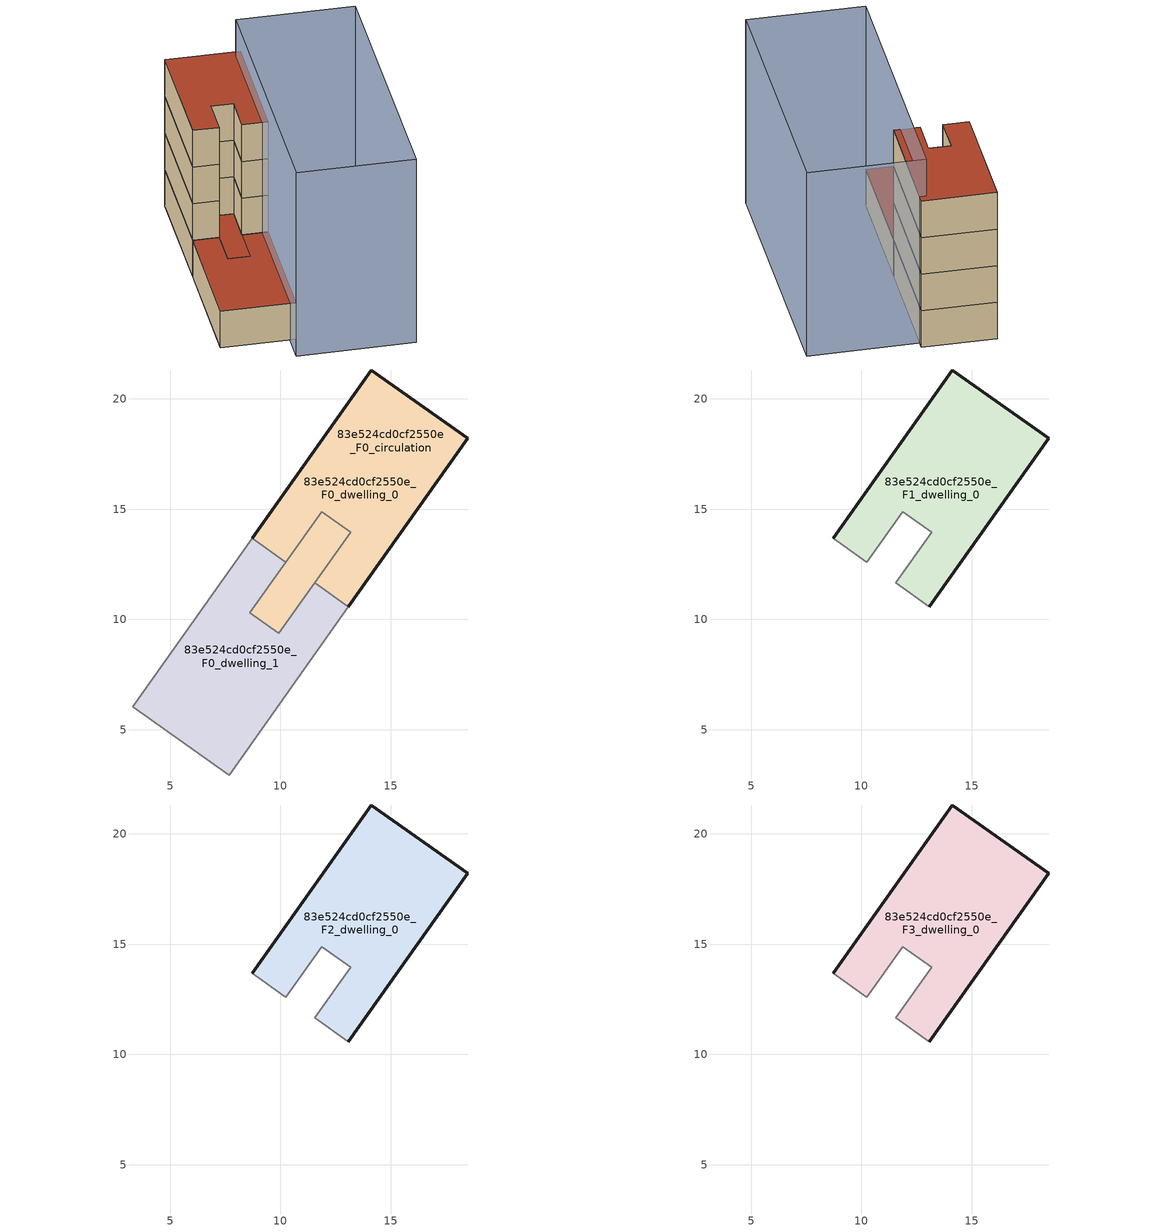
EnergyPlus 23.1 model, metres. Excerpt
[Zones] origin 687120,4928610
83e524cd0cf2550e_F0_dwelling_0
 floor ground (EU_floor_Construction): 13.19,13.95 11.56,11.67 9.94,9.38 8.63,10.31 11.87,14.89 12.24,14.62 z0; 18.51,18.21 13.09,10.58 11.56,11.67 13.19,13.95 12.24,14.62 11.87,14.89 10.25,12.6 8.72,13.68 14.14,21.31 z0
 wall outside (EU_wall_Construction): 13.09,10.58 18.51,18.21 14.14,21.31 8.72,13.68 z0:3
 wall adiabatic (EU_wall_Construction): 10.25,12.6 11.87,14.89 13.19,13.95 11.56,11.67 z0:3
 wall to 83e524cd0cf2550e_F0_dwelling_1 (EU_wall_Construction): 8.72,13.68 10.25,12.6 / 11.56,11.67 13.09,10.58 z0:3
 roof outside (EU_floor_Construction): 11.56,11.67 13.19,13.95 12.24,14.62 11.87,14.89 10.25,12.6 8.63,10.31 9.94,9.38 z3
83e524cd0cf2550e_F0_dwelling_1
 floor ground (EU_floor_Construction): 13.19,13.95 11.56,11.67 9.94,9.38 8.63,10.31 11.87,14.89 z0; 11.56,11.67 13.09,10.58 7.68,2.95 3.31,6.05 8.72,13.68 10.25,12.6 8.63,10.31 9.94,9.38 z0
 wall adiabatic (EU_wall_Construction): 11.56,11.67 9.94,9.38 8.63,10.31 10.25,12.6 / 8.72,13.68 3.31,6.05 7.68,2.95 13.09,10.58 z0:3
 roof outside (EU_roof_Construction): 13.19,13.95 11.87,14.89 8.63,10.31 9.94,9.38 11.56,11.67 z3; 7.68,2.95 13.09,10.58 11.56,11.67 9.94,9.38 8.63,10.31 10.25,12.6 8.72,13.68 3.31,6.05 z3
83e524cd0cf2550e_F0_circulation
 floor ground (EU_floor_Construction): 18.51,18.21 13.09,10.58 11.56,11.67 13.19,13.95 12.24,14.62 11.87,14.89 10.25,12.6 8.72,13.68 14.14,21.31 z0; 13.19,13.95 11.56,11.67 9.94,9.38 8.63,10.31 10.25,12.6 11.87,14.89 12.24,14.62 z0; 11.56,11.67 13.09,10.58 7.68,2.95 3.31,6.05 8.72,13.68 10.25,12.6 8.63,10.31 9.94,9.38 z0
 wall adiabatic (EU_wall_Construction): 8.63,10.31 9.94,9.38 13.19,13.95 11.87,14.89 8.63,10.31 z0:3
 roof outside (EU_roof_Construction): 11.56,11.67 13.19,13.95 12.24,14.62 11.87,14.89 10.25,12.6 8.63,10.31 9.94,9.38 z3; 13.09,10.58 18.51,18.21 14.14,21.31 8.72,13.68 10.25,12.6 11.87,14.89 12.24,14.62 13.19,13.95 11.56,11.67 z3; 7.68,2.95 13.09,10.58 11.56,11.67 9.94,9.38 8.63,10.31 10.25,12.6 8.72,13.68 3.31,6.05 z3
83e524cd0cf2550e_F1_dwelling_0
 floor to 83e524cd0cf2550e_F0_dwelling_0 (EU_floor_Construction): 18.51,18.21 13.09,10.58 11.56,11.67 13.19,13.95 12.24,14.62 11.87,14.89 10.25,12.6 8.72,13.68 14.14,21.31 z3
 wall outside (EU_wall_Construction): 13.09,10.58 18.51,18.21 14.14,21.31 8.72,13.68 z3:6
 wall adiabatic (EU_wall_Construction): 8.72,13.68 10.25,12.6 11.87,14.89 13.19,13.95 11.56,11.67 13.09,10.58 z3:6
83e524cd0cf2550e_F2_dwelling_0
 floor to 83e524cd0cf2550e_F1_dwelling_0 (EU_floor_Construction): 18.51,18.21 13.09,10.58 11.56,11.67 13.19,13.95 11.87,14.89 10.25,12.6 8.72,13.68 14.14,21.31 z6
 wall outside (EU_wall_Construction): 13.09,10.58 18.51,18.21 14.14,21.31 8.72,13.68 z6:9
 wall adiabatic (EU_wall_Construction): 8.72,13.68 10.25,12.6 11.87,14.89 13.19,13.95 11.56,11.67 13.09,10.58 z6:9
83e524cd0cf2550e_F3_dwelling_0
 floor to 83e524cd0cf2550e_F2_dwelling_0 (EU_floor_Construction): 18.51,18.21 13.09,10.58 11.56,11.67 13.19,13.95 11.87,14.89 10.25,12.6 8.72,13.68 14.14,21.31 z9
 wall outside (EU_wall_Construction): 13.09,10.58 18.51,18.21 14.14,21.31 8.72,13.68 z9:12
 wall adiabatic (EU_wall_Construction): 8.72,13.68 10.25,12.6 11.87,14.89 13.19,13.95 11.56,11.67 13.09,10.58 z9:12
 roof outside (EU_roof_Construction): 13.09,10.58 18.51,18.21 14.14,21.31 8.72,13.68 10.25,12.6 11.87,14.89 13.19,13.95 11.56,11.67 z12
shading: 24.71,13.15 13.01,-3.42 / 13.01,-3.42 6.09,1.47 / 6.09,1.47 17.78,18.04 / 17.78,18.04 24.71,13.15 z0:15
[Building]
EU S2 Campaign: North Axis=0; Terrain=City; Solar Distribution=FullExterior
[Site:Location]
Bologna: Latitude=44.5; Longitude=11.25; Time Zone=1; Elevation=37
[SizingPeriod:WeatherFileDays]
AnnualSizingPeriod: Begin Month=1; Begin Day of Month=1; End Month=12; End Day of Month=31; Day of Week for Start Day=Monday; Use Weather File Daylight Saving Period=No; Use Weather File Rain and Snow Indicators=No
[MATERIAL]
EU_InternalMass_Material: Roughness=MediumRough; Thickness=0.1; Conductivity=1; Density=1800; Specific Heat=900; Thermal Absorptance=0.9; Solar Absorptance=0.7; Visible Absorptance=0.7
[MATERIAL:NOMASS] Roughness=MediumRough; Thermal Absorptance=0.9; Solar Absorptance=0.7; Visible Absorptance=0.7
Name | Thermal Resistance
EU_wall_NoMass | 0.937881
EU_roof_NoMass | 0.548572
EU_floor_NoMass | 0.71348
[CONSTRUCTION]
EU_wall_Construction: EU_wall_NoMass
EU_roof_Construction: EU_roof_NoMass
EU_floor_Construction: EU_floor_NoMass
EU_InternalMass_Construction: EU_InternalMass_Material
[ZONE] Type=1; Multiplier=1; Ceiling Height=autocalculate; Floor Area=autocalculate; Part of Total Floor Area=Yes
Name | Volume
83e524cd0cf2550e_F0_dwelling_0 | 163.99
83e524cd0cf2550e_F1_dwelling_0 | 136.91
83e524cd0cf2550e_F2_dwelling_0; 83e524cd0cf2550e_F3_dwelling_0 | 136.909
83e524cd0cf2550e_F0_dwelling_1 | 163.991
83e524cd0cf2550e_F0_circulation | 300.899
[INTERNALMASS] Construction=EU_InternalMass_Construction
Name | Zone or ZoneList | Surface Area
83e524cd0cf2550e_F0_dwelling_0_EU_InternalMass | 83e524cd0cf2550e_F0_dwelling_0 | 45.6363
83e524cd0cf2550e_F0_dwelling_1_EU_InternalMass | 83e524cd0cf2550e_F0_dwelling_1 | 45.6363
83e524cd0cf2550e_F1_dwelling_0_EU_InternalMass | 83e524cd0cf2550e_F1_dwelling_0 | 100.435
83e524cd0cf2550e_F2_dwelling_0_EU_InternalMass | 83e524cd0cf2550e_F2_dwelling_0 | 100.435
83e524cd0cf2550e_F3_dwelling_0_EU_InternalMass | 83e524cd0cf2550e_F3_dwelling_0 | 100.435
[OTHEREQUIPMENT] Fuel Type=Electricity; Design Level Calculation Method=Watts/Area; Power per Zone Floor Area=1; Fraction Latent=0; Fraction Radiant=0; Fraction Lost=0; Carbon Dioxide Generation Rate=0; EndUse Subcategory=EU_Step8_InternalGains
Name | Zone or ZoneList or Space or SpaceList | Schedule
EU_Step8_InternalGain_83e524cd0cf2550e_F0_dwelling_0_f000 | 83e524cd0cf2550e_F0_dwelling_0 | EU_Step8_GainSchedule_83e524cd0cf2550e_F0_dwelling_0_f000
EU_Step8_InternalGain_83e524cd0cf2550e_F0_dwelling_1_f000 | 83e524cd0cf2550e_F0_dwelling_1 | EU_Step8_GainSchedule_83e524cd0cf2550e_F0_dwelling_1_f000
EU_Step8_InternalGain_83e524cd0cf2550e_F1_dwelling_0_f000 | 83e524cd0cf2550e_F1_dwelling_0 | EU_Step8_GainSchedule_83e524cd0cf2550e_F1_dwelling_0_f000
EU_Step8_InternalGain_83e524cd0cf2550e_F2_dwelling_0_f000 | 83e524cd0cf2550e_F2_dwelling_0 | EU_Step8_GainSchedule_83e524cd0cf2550e_F2_dwelling_0_f000
EU_Step8_InternalGain_83e524cd0cf2550e_F3_dwelling_0_f000 | 83e524cd0cf2550e_F3_dwelling_0 | EU_Step8_GainSchedule_83e524cd0cf2550e_F3_dwelling_0_f000
[ZONEINFILTRATION:DESIGNFLOWRATE]
EU_Circulation_Infiltration_83e524cd0cf2550e_F0_circulation: Zone or ZoneList or Space or SpaceList=83e524cd0cf2550e_F0_circulation; Schedule=EU_AlwaysOn; Design Flow Rate Calculation Method=Flow/Area; Flow Rate per Floor Area=0.0005; Constant Term Coefficient=1; Temperature Term Coefficient=0; Velocity Term Coefficient=0; Velocity Squared Term Coefficient=0
[ZONEVENTILATION:DESIGNFLOWRATE] Schedule=EU_AlwaysOn; Design Flow Rate Calculation Method=AirChanges/Hour; Air Changes per Hour=0.687892; Ventilation Type=Natural; Fan Pressure Rise=0; Fan Total Efficiency=1; Constant Term Coefficient=1; Temperature Term Coefficient=0; Velocity Term Coefficient=0; Velocity Squared Term Coefficient=0; Minimum Indoor Temperature=-100; Maximum Indoor Temperature=100; Delta Temperature=-100; Minimum Outdoor Temperature=-100; Maximum Outdoor Temperature=100; Maximum Wind Speed=40
Name | Zone or ZoneList or Space or SpaceList
EU_ConstantAir_83e524cd0cf2550e_F0_dwelling_0 | 83e524cd0cf2550e_F0_dwelling_0
EU_ConstantAir_83e524cd0cf2550e_F0_dwelling_1 | 83e524cd0cf2550e_F0_dwelling_1
EU_ConstantAir_83e524cd0cf2550e_F1_dwelling_0 | 83e524cd0cf2550e_F1_dwelling_0
EU_ConstantAir_83e524cd0cf2550e_F2_dwelling_0 | 83e524cd0cf2550e_F2_dwelling_0
EU_ConstantAir_83e524cd0cf2550e_F3_dwelling_0 | 83e524cd0cf2550e_F3_dwelling_0
[HVACTEMPLATE:THERMOSTAT] Constant Heating Setpoint=20; Constant Cooling Setpoint=50
EU_HeatOnly_83e524cd0cf2550e_F0_dwelling_0; EU_HeatOnly_83e524cd0cf2550e_F0_dwelling_1; EU_HeatOnly_83e524cd0cf2550e_F1_dwelling_0; EU_HeatOnly_83e524cd0cf2550e_F2_dwelling_0; EU_HeatOnly_83e524cd0cf2550e_F3_dwelling_0
[HVACTEMPLATE:ZONE:IDEALLOADSAIRSYSTEM] System Availability Schedule=EU_AlwaysOn; Maximum Heating Supply Air Temperature=50; Minimum Cooling Supply Air Temperature=13; Maximum Heating Supply Air Humidity Ratio=0.0156; Minimum Cooling Supply Air Humidity Ratio=0.0077; Heating Limit=NoLimit; Cooling Limit=NoLimit; Heating Availability Schedule=EU_AlwaysOn; Cooling Availability Schedule=EU_CoolingOff; Dehumidification Control Type=ConstantSensibleHeatRatio; Cooling Sensible Heat Ratio=0.7; Dehumidification Setpoint=60; Humidification Control Type=None; Humidification Setpoint=30; Outdoor Air Method=None; Outdoor Air Flow Rate per Person=0.00944; Outdoor Air Flow Rate per Zone Floor Area=0; Outdoor Air Flow Rate per Zone=0; Demand Controlled Ventilation Type=None; Outdoor Air Economizer Type=NoEconomizer; Heat Recovery Type=None; Sensible Heat Recovery Effectiveness=0.7; Latent Heat Recovery Effectiveness=0.65
Name | Template Thermostat
83e524cd0cf2550e_F0_dwelling_0 | EU_HeatOnly_83e524cd0cf2550e_F0_dwelling_0
83e524cd0cf2550e_F0_dwelling_1 | EU_HeatOnly_83e524cd0cf2550e_F0_dwelling_1
83e524cd0cf2550e_F1_dwelling_0 | EU_HeatOnly_83e524cd0cf2550e_F1_dwelling_0
83e524cd0cf2550e_F2_dwelling_0 | EU_HeatOnly_83e524cd0cf2550e_F2_dwelling_0
83e524cd0cf2550e_F3_dwelling_0 | EU_HeatOnly_83e524cd0cf2550e_F3_dwelling_0
[SIZING:ZONE] Zone Cooling Design Supply Air Temperature Input Method=SupplyAirTemperature; Zone Cooling Design Supply Air Temperature=13; Zone Heating Design Supply Air Temperature Input Method=SupplyAirTemperature; Zone Heating Design Supply Air Temperature=50; Zone Cooling Design Supply Air Humidity Ratio=0.008; Zone Heating Design Supply Air Humidity Ratio=0.008; Cooling Design Air Flow Method=DesignDay; Cooling Design Air Flow Rate=0; Cooling Minimum Air Flow per Zone Floor Area=0.000762; Cooling Minimum Air Flow=0; Cooling Minimum Air Flow Fraction=0.2; Heating Design Air Flow Method=DesignDay; Heating Design Air Flow Rate=0; Heating Maximum Air Flow per Zone Floor Area=0.002032; Heating Maximum Air Flow=0.141576; Heating Maximum Air Flow Fraction=0.3; Account for Dedicated Outdoor Air System=No; Dedicated Outdoor Air System Control Strategy=NeutralSupplyAir; Dedicated Outdoor Air Low Setpoint Temperature for Design=autosize; Dedicated Outdoor Air High Setpoint Temperature for Design=autosize; Zone Load Sizing Method=Sensible Load Only No Latent Load; Zone Latent Cooling Design Supply Air Humidity Ratio Input Method=HumidityRatioDifference; Zone Cooling Design Supply Air Humidity Ratio Difference=0.005; Zone Latent Heating Design Supply Air Humidity Ratio Input Method=HumidityRatioDifference; Zone Humidification Design Supply Air Humidity Ratio Difference=0.005
83e524cd0cf2550e_F0_dwelling_0; 83e524cd0cf2550e_F0_dwelling_1; 83e524cd0cf2550e_F1_dwelling_0; 83e524cd0cf2550e_F2_dwelling_0; 83e524cd0cf2550e_F3_dwelling_0
[SCHEDULE:CONSTANT]
Name | Hourly Value
EU_AlwaysOn | 1
EU_CoolingOff | 0
[SCHEDULE:FILE] Column Number=1; Rows to Skip at Top=0; Number of Hours of Data=8760; Column Separator=Comma; Interpolate to Timestep=No; Minutes per Item=60; Adjust Schedule for Daylight Savings=Yes
Name | File
EU_Step8_GainSchedule_83e524cd0cf2550e_F0_dwelling_0_f000 | ../../schedules/83e524cd0cf2550e/83e524cd0cf2550e_F0_dwelling_0_f000_gain.csv
EU_Step8_GainSchedule_83e524cd0cf2550e_F0_dwelling_1_f000 | ../../schedules/83e524cd0cf2550e/83e524cd0cf2550e_F0_dwelling_1_f000_gain.csv
EU_Step8_GainSchedule_83e524cd0cf2550e_F1_dwelling_0_f000 | ../../schedules/83e524cd0cf2550e/83e524cd0cf2550e_F1_dwelling_0_f000_gain.csv
EU_Step8_GainSchedule_83e524cd0cf2550e_F2_dwelling_0_f000 | ../../schedules/83e524cd0cf2550e/83e524cd0cf2550e_F2_dwelling_0_f000_gain.csv
EU_Step8_GainSchedule_83e524cd0cf2550e_F3_dwelling_0_f000 | ../../schedules/83e524cd0cf2550e/83e524cd0cf2550e_F3_dwelling_0_f000_gain.csv
